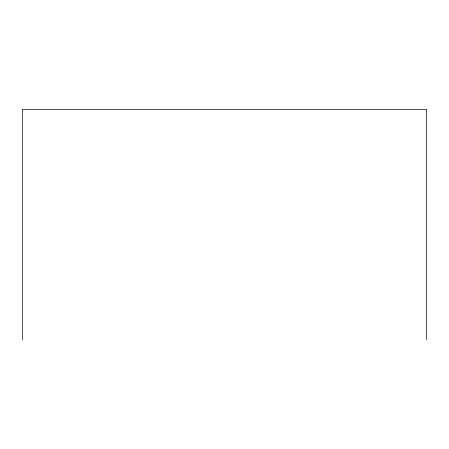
<?xml version="1.0" encoding="UTF-8"?>
<svg xmlns="http://www.w3.org/2000/svg" width="449" height="449" viewBox="0 0 449 449"><rect width="100%" height="100%" fill="white"/><g stroke="black" fill="none" stroke-linecap="round" stroke-linejoin="round"><path stroke-width="0.67" d="M426.55 339.663L426.55 109.337L22.45 109.337L22.45 339.663"/></g></svg>
